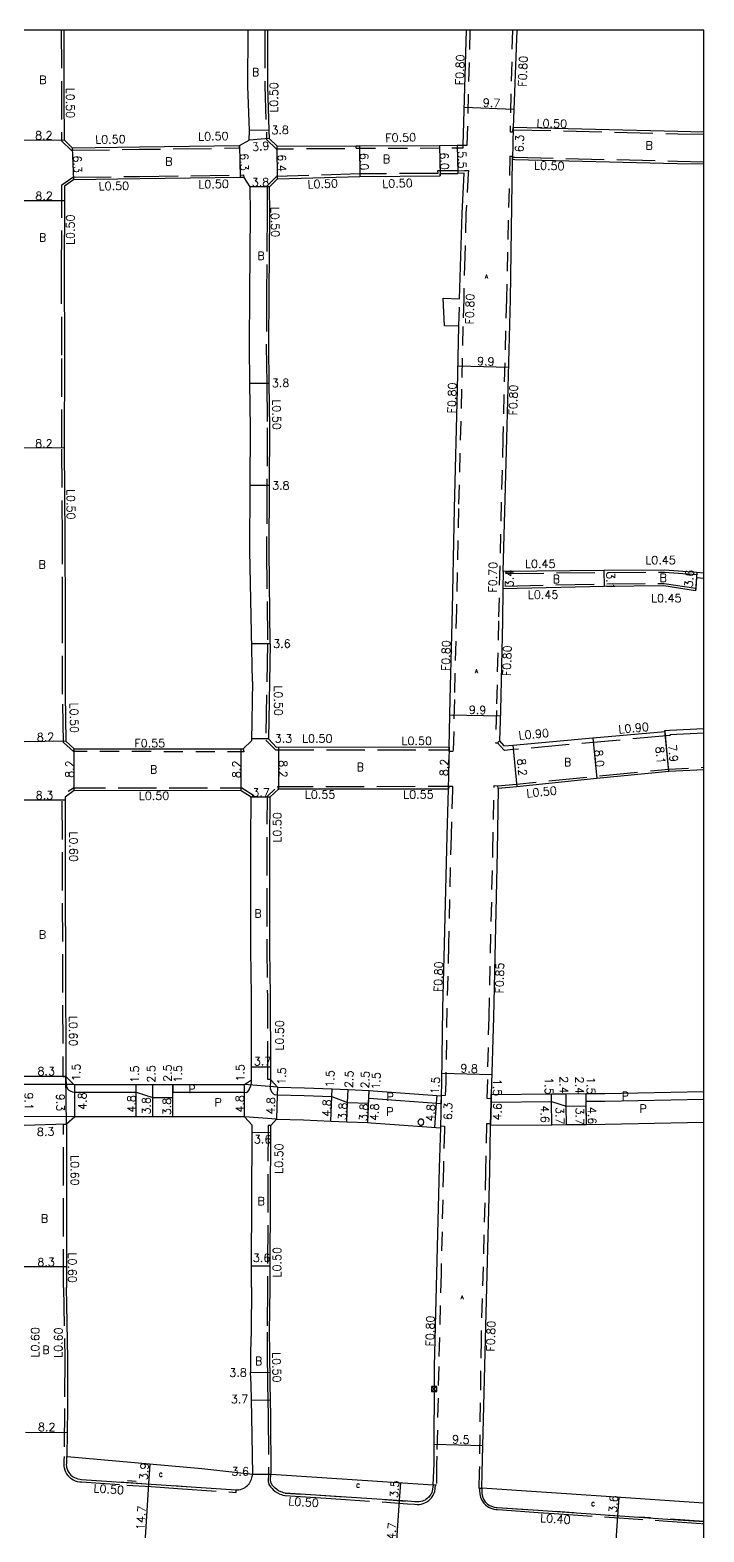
# Model space of a CAD drawing. Header units: metres. Extents: x -2400 to -1599, y -108600 to -108000.
# Drawn here: x -1732 to -1600, y -108294.2 to -108000 of the extents above; entities that cross this region are included whole.
import ezdxf

# ---------------------------------------------------------------- set-up
doc = ezdxf.new("R2010")
doc.units = ezdxf.units.M
doc.header["$LTSCALE"] = 2.5
doc.linetypes.add('22320', pattern=[2.5, 1.5, -1])
doc.linetypes.add('22330', pattern=[4, 3, -1])
doc.layers.get('0').update_dxf_attribs({"color": 150, "lineweight": 30})
for name, color, linetype in [('2101000', 175, 'Continuous'), ('2101001', 1, 'Continuous'), ('2213000', 3, 'Continuous'), ('2227000', 1, 'Continuous'), ('2232000', 120, '22320'), ('2233000', 120, '22330'), ('2236000', 3, 'Continuous'), ('6132000', 60, '61320'), ('9107000', 4, 'Continuous'), ('9109100', 10, 'Continuous'), ('9201100', 215, 'Continuous'), ('9201500', 222, 'Continuous'), ('9202100', 82, 'Continuous'), ('9202200', 82, 'Continuous'), ('9203500', 155, 'Continuous'), ('999', 7, 'Continuous')]:
    doc.layers.add(name, color=color, linetype=linetype)
doc.styles.add('Dm_Anotation', font='txt.shx', dxfattribs={"bigfont": 'pscdm.shx'})
doc.linetypes.add('61320', pattern='A,0,[3,dmdr.shx,S=0.25,R=0,X=0,Y=0],1.5,[3,dmdr.shx,S=0.25,R=0,X=0,Y=0]', length=1.5)

# ---------------------------------------------------------------- blocks, each defined once
blk = doc.blocks.new('910910')
blk.add_lwpolyline([(1, -1), (1, 1), (-1, 1), (-1, -1)], close=True)
for points in [[(-0.84, 0.84), (0.84, -0.84)], [(-0.84, -0.84), (0.84, 0.84)]]:
    blk.add_lwpolyline(points)

msp = doc.modelspace()

# ---------------------------------------------------------------- linework, layer by layer
at = {"layer": '2101000', "flags": 128}
for points in [[(-1725.4, -108000), (-1725.38, -108013.32), (-1725.33, -108021.51), (-1723.76, -108023.05)], [(-1691.01, -108022.6), (-1689.08, -108021.55), (-1689.04, -108019.68), (-1689.33, -108011), (-1689.31, -108000)], [(-1685.51, -108000), (-1685.53, -108011.01), (-1685.24, -108019.61), (-1685.2, -108021.22), (-1683.62, -108022.76), (-1668.11, -108022.67), (-1667.51, -108022.67), (-1651.83, -108022.59), (-1648.33, -108022.57), (-1647.15, -108022.56)], [(-1600, -108019.99), (-1605.1, -108019.88), (-1637.39, -108019.08)], [(-1723.76, -108023.05), (-1723.58, -108023.04), (-1710.57, -108022.86), (-1691.01, -108022.6)], [(-1600, -108026.29), (-1605.23, -108026.18), (-1637.05, -108025.4), (-1637.54, -108025.38)], [(-1684.99, -108120.2), (-1685.19, -108101.95), (-1685.11, -108089.2), (-1685.06, -108077.92), (-1685.16, -108069.14), (-1685.24, -108061.86), (-1685.19, -108051.55), (-1685.06, -108035.91), (-1685.09, -108030.69), (-1683.52, -108029.16), (-1667.4, -108028.67), (-1651.65, -108028.58), (-1651.66, -108028.08), (-1648.24, -108028.07)], [(-1688.43, -108127.58), (-1688.99, -108101.99), (-1688.91, -108089.18), (-1688.86, -108077.94), (-1688.96, -108069.19), (-1689.04, -108061.88), (-1688.99, -108051.51), (-1688.86, -108035.93), (-1688.89, -108030.72), (-1690.09, -108028.87), (-1690.87, -108028.9), (-1710.48, -108029.15), (-1723.49, -108029.34), (-1725.3, -108030.6), (-1725.29, -108031.15), (-1725.3, -108033.4), (-1725.36, -108046.76), (-1725.29, -108063.65), (-1725.31, -108081.85), (-1725.18, -108099.61), (-1725.16, -108114.63), (-1725.15, -108130.05), (-1725, -108139.31), (-1723.35, -108140.77), (-1690.63, -108140.82), (-1690.29, -108140.82)], [(-1600, -108107.42), (-1601.44, -108107.27), (-1601.61, -108109.41), (-1601.64, -108109.86), (-1607.84, -108108.89), (-1619.58, -108108.98), (-1639.39, -108109.46)], [(-1600, -108106.38), (-1601.37, -108106.27), (-1607.74, -108105.78), (-1619.6, -108105.88), (-1639.33, -108106.06)], [(-1684.99, -108120.2), (-1685.34, -108138.86)], [(-1688.43, -108127.58), (-1688.65, -108139.21)], [(-1640.06, -108139.25), (-1639.2, -108140.2), (-1637.46, -108140.05), (-1621.8, -108138.66), (-1607.63, -108137.4), (-1607.65, -108137.2), (-1606.75, -108137.15), (-1600, -108136.81)], [(-1690.29, -108140.82), (-1688.65, -108139.21)], [(-1683.73, -108140.5), (-1685.34, -108138.86)], [(-1649.9, -108140.48), (-1683.73, -108140.5)], [(-1600, -108144.91), (-1606.86, -108145.26), (-1621.02, -108146.62), (-1636.65, -108148.21), (-1640.31, -108148.53)], [(-1650.02, -108148.68), (-1683.34, -108148.7), (-1685.03, -108150.26), (-1685.1, -108158.85), (-1685.1, -108180.22), (-1684.97, -108189.11), (-1684.92, -108203.15), (-1684.91, -108205.57), (-1683.56, -108207.03), (-1678.25, -108207.16), (-1672.85, -108207.4), (-1669.69, -108207.54), (-1665.6, -108207.72), (-1664.83, -108207.75), (-1651.4, -108208.74)], [(-1641.69, -108208.48), (-1629.85, -108208.38), (-1627.01, -108208.35), (-1623.1, -108208.32), (-1619.43, -108208.29), (-1600, -108207.91)], [(-1688.61, -108246.32), (-1688.61, -108242.15), (-1688.48, -108215.9), (-1688.48, -108214.5), (-1690.01, -108212.86), (-1704.06, -108212.86), (-1707.96, -108212.86), (-1711.25, -108212.86), (-1723.23, -108212.85), (-1724.9, -108214.29), (-1724.9, -108216.34), (-1724.85, -108242.22), (-1724.85, -108246.32)], [(-1685.01, -108246.32), (-1685.01, -108242.15), (-1684.88, -108215.92), (-1684.88, -108214.58), (-1683.72, -108213.33), (-1678.46, -108213.45), (-1673.12, -108213.69), (-1669.97, -108213.83), (-1665.88, -108214.01), (-1665.2, -108214.04), (-1651.55, -108215.04)], [(-1600, -108214.01), (-1619.34, -108214.39), (-1623.04, -108214.42), (-1626.96, -108214.45), (-1629.8, -108214.48), (-1641.83, -108214.58)]]:
    msp.add_lwpolyline(points, dxfattribs=at)
at = {"layer": '2101000'}
for points in [[(-1647.15, -108022.56), (-1646.55, -108000)], [(-1636.65, -108000), (-1637.39, -108019.08)], [(-1639.33, -108106.06), (-1639.33, -108106.06), (-1638.6, -108079.99), (-1637.88, -108052.69), (-1637.54, -108025.38)], [(-1651.07, -108052.53), (-1647.86, -108052.62), (-1647.61, -108044.32), (-1647.39, -108035.93), (-1646.96, -108028.06), (-1648.24, -108028.07)], [(-1649.9, -108140.48), (-1649.7, -108131.13), (-1649.29, -108113.46), (-1648.88, -108093.72), (-1648.27, -108070.34), (-1648.01, -108058.02), (-1650.83, -108057.93)], [(-1639.39, -108109.46), (-1639.45, -108115.76), (-1639.85, -108133.29), (-1640.06, -108139.25)], [(-1651.4, -108208.74), (-1651.38, -108206.13), (-1651.13, -108191.59), (-1650.83, -108179.07), (-1650.33, -108157.77), (-1650.02, -108148.68)], [(-1640.31, -108148.53), (-1640.5, -108160.88), (-1641.26, -108193.36), (-1641.69, -108208.48)], [(-1684.8, -108282.86), (-1653.06, -108284.95), (-1652.88, -108280.86), (-1652.76, -108261.73), (-1652.3, -108243.55), (-1651.83, -108222.86), (-1651.55, -108215.04)], [(-1600, -108288.56), (-1619.18, -108287.25), (-1643.54, -108285.6), (-1643.45, -108282.59), (-1642.82, -108256.41), (-1641.92, -108223.51), (-1641.83, -108214.58)], [(-1724.76, -108279.43), (-1724.65, -108269.98), (-1724.62, -108260.2), (-1724.85, -108246.32)], [(-1688.61, -108246.32), (-1688.69, -108254.85)], [(-1684.8, -108282.86), (-1684.88, -108271.49), (-1684.98, -108265.14), (-1685.05, -108258.85), (-1685.1, -108255.05), (-1685.01, -108246.32)], [(-1688.69, -108254.85), (-1688.85, -108258.9), (-1688.81, -108262.94)], [(-1688.4, -108282.89), (-1688.58, -108271.55), (-1688.68, -108265.2), (-1688.81, -108262.94)], [(-1724.76, -108279.43), (-1698.35, -108281.77), (-1688.4, -108282.89)]]:
    msp.add_lwpolyline(points, dxfattribs=at)
at = {"layer": '2101000', "flags": 128}
msp.add_lwpolyline([(-1690.01, -108206.56), (-1688.61, -108205.59), (-1688.62, -108203.16), (-1688.67, -108189.09), (-1688.8, -108180.21), (-1688.8, -108158.82), (-1688.73, -108150.23), (-1690.68, -108149.02), (-1723.37, -108148.97), (-1725.17, -108150.23), (-1725.17, -108150.77), (-1725.12, -108166.6), (-1725, -108202.55), (-1724.99, -108204.99), (-1723.44, -108206.55), (-1723.22, -108206.55), (-1711.25, -108206.56), (-1707.96, -108206.56), (-1704.05, -108206.56)], close=True, dxfattribs=at)
at = {"layer": '2101001'}
msp.add_lwpolyline([(-1650.83, -108057.93), (-1651.07, -108052.53)], dxfattribs=at)
at = {"layer": '2213000', "flags": 128}
for points in [[(-1724.99, -108204.99), (-1724.98, -108205.69), (-1724.95, -108206.27), (-1724.91, -108206.92), (-1724.7, -108207.36), (-1724.43, -108207.62), (-1724.06, -108207.87), (-1723.73, -108208), (-1723.22, -108208.05), (-1711.25, -108208.06), (-1707.96, -108209.06), (-1704.05, -108209.06), (-1704.05, -108208.06), (-1690.01, -108208.06), (-1689.7, -108208.07), (-1689.36, -108207.92), (-1689.1, -108207.58), (-1689.01, -108207.4), (-1688.78, -108206.79), (-1688.65, -108206.2), (-1688.61, -108205.59)], [(-1684.91, -108205.57), (-1684.96, -108207.35), (-1684.72, -108207.99), (-1684.21, -108208.51), (-1683.6, -108208.53), (-1678.3, -108208.66), (-1672.91, -108208.89), (-1669.8, -108210.03), (-1665.71, -108210.21), (-1665.67, -108209.21), (-1651.46, -108210.24), (-1651.4, -108208.74)], [(-1641.69, -108208.48), (-1641.69, -108209.98)], [(-1641.69, -108209.98), (-1629.84, -108209.88), (-1626.99, -108210.75), (-1623.08, -108210.72), (-1623.08, -108209.82), (-1619.4, -108209.79), (-1600, -108209.41)]]:
    msp.add_lwpolyline(points, dxfattribs=at)
at = {"layer": '2213000'}
for points in [[(-1724.76, -108279.43), (-1724.88, -108279.42), (-1724.91, -108280.68), (-1724.92, -108281.01), (-1724.9, -108281.32), (-1724.86, -108281.51), (-1724.76, -108281.88), (-1724.62, -108282.2), (-1724.45, -108282.52), (-1724.24, -108282.78), (-1724, -108283.03), (-1723.76, -108283.23), (-1723.56, -108283.37), (-1723.31, -108283.52), (-1722.99, -108283.67), (-1722.68, -108283.78), (-1722.19, -108283.87), (-1721.92, -108283.89), (-1708.28, -108284.8), (-1691.65, -108285.92), (-1691.13, -108285.91), (-1690.8, -108285.84), (-1690.48, -108285.74), (-1690.15, -108285.6), (-1689.88, -108285.45), (-1689.66, -108285.3), (-1689.43, -108285.1), (-1689.09, -108284.73), (-1688.87, -108284.36), (-1688.74, -108284.09), (-1688.65, -108283.83), (-1688.58, -108283.56), (-1688.54, -108283.3), (-1688.4, -108282.89), (-1688.4, -108282.89)], [(-1653.06, -108284.95), (-1653.22, -108286.16), (-1653.3, -108286.42), (-1653.47, -108286.76), (-1653.62, -108287), (-1653.78, -108287.2), (-1653.93, -108287.37), (-1654.07, -108287.51), (-1654.23, -108287.64), (-1654.46, -108287.81), (-1654.64, -108287.92), (-1654.88, -108288.04), (-1655.17, -108288.15), (-1655.48, -108288.23), (-1655.81, -108288.28), (-1656.22, -108288.28), (-1656.67, -108288.26), (-1658.08, -108288.15), (-1678.04, -108286.82), (-1682.05, -108286.56), (-1682.35, -108286.49), (-1682.62, -108286.41), (-1682.9, -108286.31), (-1683.33, -108286.1), (-1683.68, -108285.87), (-1684.05, -108285.55), (-1684.28, -108285.35), (-1684.54, -108285.05), (-1684.78, -108284.65), (-1684.89, -108284.14), (-1684.91, -108283.71), (-1684.84, -108283.21), (-1684.8, -108282.86), (-1684.8, -108282.86)], [(-1643.54, -108285.6), (-1643.54, -108286.09), (-1643.51, -108286.65), (-1643.4, -108287.23), (-1643.18, -108287.78), (-1642.84, -108288.27), (-1642.46, -108288.65), (-1642.03, -108288.99), (-1641.62, -108289.15), (-1641.09, -108289.32), (-1640.7, -108289.37), (-1640.48, -108289.39), (-1632.46, -108289.94), (-1608.04, -108291.6), (-1600, -108292.15)]]:
    msp.add_lwpolyline(points, dxfattribs=at)
at = {"layer": '2227000'}
for points in [[(-1714.5, -108284.39), (-1710.15, -108284.67)], [(-1703.86, -108285.1), (-1701.37, -108285.27)], [(-1694.65, -108285.72), (-1691.65, -108285.92)], [(-1682.05, -108286.56), (-1678.89, -108286.76)], [(-1675.27, -108287), (-1670.41, -108287.33)], [(-1662.5, -108287.85), (-1658.45, -108288.13)], [(-1640.48, -108289.39), (-1634.8, -108289.78)], [(-1625.51, -108290.41), (-1629.04, -108290.17)], [(-1618.7, -108290.87), (-1616.77, -108291.01)], [(-1610.49, -108291.44), (-1612.6, -108291.29)], [(-1600, -108292.15), (-1606.53, -108291.7)]]:
    msp.add_lwpolyline(points, dxfattribs=at)
at = {"layer": '2232000'}
for points in [[(-1647.15, -108022.56), (-1646.37, -108022.58), (-1645.77, -108000)], [(-1637.53, -108000), (-1637.97, -108019.92), (-1637.42, -108019.93), (-1637.39, -108019.08)], [(-1637.54, -108025.38), (-1637.53, -108024.76), (-1638.04, -108024.76), (-1638.69, -108052.67), (-1639.41, -108079.97), (-1640.26, -108115.74), (-1640.65, -108133.27), (-1640.85, -108139.6), (-1640.43, -108139.59)], [(-1648.25, -108027.57), (-1646.94, -108027.54), (-1646.15, -108027.51), (-1646.17, -108028.08), (-1646.64, -108035.95), (-1646.86, -108044.34), (-1647.07, -108052.64), (-1647.21, -108058.04), (-1647.47, -108070.36), (-1648.08, -108093.74), (-1648.49, -108113.48), (-1648.9, -108131.15), (-1649.11, -108141.3), (-1649.92, -108141.29), (-1649.91, -108140.98)], [(-1648.25, -108027.57), (-1648.24, -108028.07)], [(-1648.01, -108058.02), (-1647.86, -108052.62)], [(-1639.33, -108106.06), (-1639.39, -108109.46)], [(-1650, -108148.13), (-1649.27, -108148.13), (-1649.29, -108148.81), (-1649.55, -108157.79), (-1650.05, -108179.09), (-1650.35, -108191.61), (-1650.6, -108206.15), (-1650.73, -108208.72), (-1651.4, -108208.74)], [(-1641.69, -108209.32), (-1642.44, -108209.3), (-1642.11, -108193.34), (-1641.35, -108160.86), (-1641.07, -108147.95), (-1640.36, -108148.03)], [(-1641.69, -108209.32), (-1641.69, -108208.48)], [(-1651.55, -108215.04), (-1651.55, -108214.66), (-1650.83, -108214.67), (-1650.85, -108215.33), (-1651.04, -108222.88), (-1651.5, -108243.57), (-1651.96, -108261.75), (-1652.34, -108279.36), (-1652.37, -108280.95), (-1652.42, -108285), (-1653.06, -108284.95)], [(-1641.83, -108214.58), (-1641.82, -108214.27), (-1642.58, -108214.26), (-1642.78, -108223.49), (-1643.67, -108256.39), (-1644.02, -108282.48)], [(-1644.02, -108282.48), (-1644.11, -108285.59), (-1643.54, -108285.6)]]:
    msp.add_lwpolyline(points, dxfattribs=at)
at = {"layer": '2232000', "flags": 128}
for points in [[(-1647.15, -108023.06), (-1647.15, -108022.56)], [(-1668.11, -108023.17), (-1668.11, -108022.67)], [(-1668.11, -108023.17), (-1667.51, -108023.17), (-1651.83, -108023.09), (-1648.33, -108023.07), (-1647.15, -108023.06)], [(-1723.49, -108141.32), (-1723.35, -108140.77)], [(-1690.29, -108140.82), (-1690.14, -108141.37), (-1690.64, -108141.37), (-1723.49, -108141.32)]]:
    msp.add_lwpolyline(points, dxfattribs=at)
at = {"layer": '2233000', "flags": 128}
for points in [[(-1725.9, -108000), (-1725.88, -108013.33), (-1725.83, -108021.73), (-1723.95, -108023.55)], [(-1686.01, -108000), (-1686.03, -108011.01), (-1685.74, -108019.62), (-1685.69, -108021.44), (-1683.83, -108023.26), (-1668.11, -108023.17)], [(-1600, -108020.49), (-1605.11, -108020.38), (-1637.4, -108019.58)], [(-1723.95, -108023.55), (-1723.57, -108023.54), (-1710.56, -108023.36), (-1691.01, -108023.1), (-1691.01, -108022.6)], [(-1690.09, -108028.87), (-1690.11, -108028.37)], [(-1601.4, -108106.72), (-1607.75, -108106.23), (-1619.6, -108106.33), (-1639.34, -108106.5)], [(-1601.37, -108106.27), (-1601.4, -108106.72)], [(-1601.61, -108109.41), (-1607.81, -108108.44), (-1619.58, -108108.53), (-1639.38, -108109.01)], [(-1685.49, -108120.2), (-1685.85, -108139.06)], [(-1683.94, -108141), (-1685.85, -108139.06)], [(-1606.66, -108138.05), (-1606.64, -108138.21), (-1621.72, -108139.55), (-1637.38, -108140.94), (-1639.06, -108141.09), (-1639.9, -108140.18), (-1640.43, -108139.59)], [(-1640.43, -108139.59), (-1640.06, -108139.25)], [(-1600, -108137.71), (-1606.66, -108138.05)], [(-1683.94, -108141), (-1649.91, -108140.98)], [(-1649.91, -108140.98), (-1649.9, -108140.48)], [(-1640.36, -108148.03), (-1636.7, -108147.71), (-1621.07, -108146.12), (-1606.89, -108144.76), (-1600, -108144.41)], [(-1688.73, -108150.23), (-1688.23, -108149.96), (-1690.54, -108148.52), (-1723.52, -108148.47), (-1725.77, -108150.04), (-1725.77, -108150.77), (-1725.72, -108166.6), (-1725.6, -108202.55), (-1725.59, -108204.99), (-1724.99, -108204.99)], [(-1685.41, -108205.57), (-1685.42, -108203.15), (-1685.47, -108189.11), (-1685.6, -108180.23), (-1685.6, -108158.85), (-1685.53, -108150.05), (-1683.49, -108148.15)], [(-1683.34, -108148.7), (-1683.49, -108148.15), (-1650, -108148.13)], [(-1650, -108148.13), (-1650.02, -108148.68)], [(-1640.31, -108148.53), (-1640.36, -108148.03)], [(-1684.91, -108205.57), (-1685.41, -108205.57)], [(-1725.45, -108246.32), (-1725.45, -108242.22), (-1725.5, -108216.34), (-1725.5, -108214.29), (-1724.9, -108214.29)], [(-1684.88, -108214.58), (-1685.38, -108214.58), (-1685.38, -108215.92), (-1685.51, -108242.14), (-1685.51, -108246.32)]]:
    msp.add_lwpolyline(points, dxfattribs=at)
at = {"layer": '2233000'}
for points in [[(-1637.53, -108024.88), (-1637.04, -108024.9), (-1605.21, -108025.68), (-1600, -108025.79)], [(-1723.49, -108141.32), (-1725.5, -108139.54), (-1725.65, -108130.06), (-1725.66, -108114.63), (-1725.68, -108099.62), (-1725.81, -108081.85), (-1725.79, -108063.65), (-1725.86, -108046.76), (-1725.8, -108033.39), (-1725.79, -108031.15), (-1725.8, -108030.34), (-1723.65, -108028.85), (-1710.49, -108028.66), (-1690.88, -108028.4), (-1690.11, -108028.37)], [(-1648.25, -108027.56), (-1648.25, -108027.57), (-1652.18, -108027.59), (-1652.16, -108028.09), (-1667.41, -108028.17), (-1683.73, -108028.66), (-1685.59, -108030.49), (-1685.56, -108035.91), (-1685.69, -108051.55), (-1685.74, -108061.86), (-1685.66, -108069.15), (-1685.56, -108077.92), (-1685.61, -108089.2), (-1685.69, -108101.95), (-1685.49, -108120.2)], [(-1725.45, -108246.32), (-1725.22, -108260.2), (-1725.25, -108269.98), (-1725.36, -108279.42)], [(-1685.51, -108246.32), (-1685.6, -108255.04), (-1685.55, -108258.86), (-1685.48, -108265.15), (-1685.38, -108271.5), (-1685.3, -108282.86)], [(-1725.36, -108279.42), (-1725.4, -108280.13), (-1725.42, -108280.66), (-1725.42, -108281.02), (-1725.39, -108281.39), (-1725.35, -108281.62), (-1725.23, -108282.05), (-1725.07, -108282.42), (-1724.87, -108282.79), (-1724.62, -108283.11), (-1724.34, -108283.4), (-1724.07, -108283.62), (-1723.84, -108283.8), (-1723.55, -108283.96), (-1723.18, -108284.14), (-1722.81, -108284.27), (-1722.25, -108284.36), (-1721.97, -108284.39), (-1713.04, -108284.99), (-1708.31, -108285.3), (-1703.06, -108285.65), (-1693.06, -108286.33), (-1691.66, -108286.43), (-1691.65, -108285.92)], [(-1685.3, -108282.86), (-1685.33, -108283.27), (-1685.4, -108283.78), (-1685.37, -108284.27), (-1685.22, -108284.87), (-1684.94, -108285.34), (-1684.62, -108285.69), (-1684.37, -108285.92), (-1683.97, -108286.27), (-1683.57, -108286.53), (-1683.08, -108286.76), (-1682.78, -108286.87), (-1682.48, -108286.97), (-1682.12, -108287.04), (-1682.07, -108287.05), (-1678.07, -108287.31), (-1673.01, -108287.64), (-1663.02, -108288.31), (-1658.11, -108288.64), (-1656.69, -108288.75), (-1656.19, -108288.77), (-1655.78, -108288.77), (-1655.38, -108288.72), (-1655.02, -108288.62), (-1654.68, -108288.49), (-1654.4, -108288.35), (-1654.19, -108288.22), (-1653.93, -108288.03), (-1653.74, -108287.88), (-1653.58, -108287.71), (-1653.4, -108287.52), (-1653.22, -108287.28), (-1653.04, -108287), (-1652.84, -108286.6), (-1652.74, -108286.28), (-1652.57, -108284.99)], [(-1643.95, -108285.59), (-1643.95, -108286.1), (-1643.91, -108286.69), (-1643.79, -108287.34), (-1643.54, -108287.98), (-1643.15, -108288.53), (-1642.73, -108288.95), (-1642.23, -108289.34), (-1641.75, -108289.53), (-1641.17, -108289.72), (-1640.74, -108289.77), (-1640.52, -108289.79), (-1639.48, -108289.86), (-1632.48, -108290.34), (-1629.36, -108290.55), (-1619.49, -108291.22), (-1609.54, -108291.9), (-1608.06, -108292), (-1600.43, -108292.52), (-1600, -108292.55)]]:
    msp.add_lwpolyline(points, dxfattribs=at)
at = {"layer": '2236000', "flags": 128}
msp.add_lwpolyline([(-1654.86, -108213.92), (-1654.97, -108213.56), (-1655.27, -108213.34), (-1655.64, -108213.34), (-1655.94, -108213.56), (-1656.06, -108213.92), (-1655.94, -108214.27), (-1655.64, -108214.49), (-1655.27, -108214.49), (-1654.97, -108214.27)], close=True, dxfattribs=at)
at = {"layer": '6132000'}
msp.add_lwpolyline([(-1712.94, -108284.13), (-1711.25, -108284.24)], dxfattribs=at)
at = {"layer": '9107000'}
for points in [[(-1724.76, -108279.43), (-1724.88, -108279.42), (-1724.91, -108280.68), (-1724.92, -108281.01), (-1724.9, -108281.32), (-1724.86, -108281.51), (-1724.76, -108281.88), (-1724.62, -108282.2), (-1724.45, -108282.52), (-1724.24, -108282.78), (-1724, -108283.03), (-1723.76, -108283.23), (-1723.56, -108283.37), (-1723.31, -108283.52), (-1722.99, -108283.67), (-1722.68, -108283.78), (-1722.19, -108283.87), (-1721.92, -108283.89), (-1708.28, -108284.8), (-1691.65, -108285.92), (-1691.13, -108285.91), (-1690.8, -108285.84), (-1690.48, -108285.74), (-1690.15, -108285.6), (-1689.88, -108285.45), (-1689.66, -108285.3), (-1689.43, -108285.1), (-1689.09, -108284.73), (-1688.87, -108284.36), (-1688.74, -108284.09), (-1688.65, -108283.83), (-1688.58, -108283.56), (-1688.54, -108283.3), (-1688.4, -108282.89), (-1688.4, -108282.89)], [(-1653.06, -108284.95), (-1653.22, -108286.16), (-1653.3, -108286.42), (-1653.47, -108286.76), (-1653.62, -108287), (-1653.78, -108287.2), (-1653.93, -108287.37), (-1654.07, -108287.51), (-1654.23, -108287.64), (-1654.46, -108287.81), (-1654.64, -108287.92), (-1654.88, -108288.04), (-1655.17, -108288.15), (-1655.48, -108288.23), (-1655.81, -108288.28), (-1656.22, -108288.28), (-1656.67, -108288.26), (-1658.08, -108288.15), (-1678.04, -108286.82), (-1682.05, -108286.56), (-1682.35, -108286.49), (-1682.62, -108286.41), (-1682.9, -108286.31), (-1683.33, -108286.1), (-1683.68, -108285.87), (-1684.05, -108285.55), (-1684.28, -108285.35), (-1684.54, -108285.05), (-1684.78, -108284.65), (-1684.89, -108284.14), (-1684.91, -108283.71), (-1684.84, -108283.21), (-1684.8, -108282.86), (-1684.8, -108282.86)], [(-1643.54, -108285.6), (-1643.54, -108286.09), (-1643.51, -108286.65), (-1643.4, -108287.23), (-1643.18, -108287.78), (-1642.84, -108288.27), (-1642.46, -108288.65), (-1642.03, -108288.99), (-1641.62, -108289.15), (-1641.09, -108289.32), (-1640.7, -108289.37), (-1640.48, -108289.39), (-1632.46, -108289.94), (-1608.04, -108291.6), (-1600, -108292.15)]]:
    msp.add_lwpolyline(points, dxfattribs=at)
at = {"layer": '9201100', "flags": 128}
for points in [[(-1646.96, -108015.12), (-1637.25, -108015.49)], [(-1685.24, -108019.61), (-1689.04, -108019.68)], [(-1637.39, -108019.08), (-1637.54, -108025.38)], [(-1733.53, -108021.55), (-1725.33, -108021.51)], [(-1691.01, -108022.6), (-1690.83, -108028.9)], [(-1685.2, -108021.22), (-1689.08, -108021.55)], [(-1651.83, -108022.59), (-1651.65, -108028.58)], [(-1648.33, -108022.57), (-1648.24, -108028.07)], [(-1723.76, -108023.05), (-1723.49, -108029.34)], [(-1683.52, -108029.16), (-1683.62, -108022.76)], [(-1667.51, -108022.67), (-1667.4, -108028.67)], [(-1685.09, -108030.69), (-1688.89, -108030.72)], [(-1733.5, -108033.36), (-1725.3, -108033.4)], [(-1648.17, -108065.79), (-1638.23, -108066.05)], [(-1688.96, -108069.19), (-1685.16, -108069.14)], [(-1725.31, -108081.85), (-1733.51, -108081.91)], [(-1685.11, -108089.2), (-1688.91, -108089.18)], [(-1639.33, -108106.06), (-1639.39, -108109.46)], [(-1619.6, -108105.88), (-1619.58, -108108.98)], [(-1601.37, -108106.27), (-1601.64, -108109.86)], [(-1684.99, -108120.2), (-1688.59, -108120.23)], [(-1649.76, -108134.1), (-1639.87, -108134.32)], [(-1606.86, -108145.26), (-1607.65, -108137.2)], [(-1725, -108139.31), (-1733.2, -108139.44)], [(-1685.34, -108138.86), (-1688.64, -108138.8)], [(-1637.46, -108140.05), (-1636.65, -108148.21)], [(-1621.8, -108138.66), (-1621.02, -108146.62)], [(-1606.86, -108145.26), (-1607.63, -108137.4)], [(-1723.37, -108148.97), (-1723.35, -108140.77)], [(-1690.68, -108149.02), (-1690.63, -108140.82)], [(-1683.35, -108140.5), (-1683.34, -108148.7)], [(-1649.9, -108140.48), (-1650.12, -108148.68)], [(-1733.47, -108150.79), (-1725.17, -108150.77)], [(-1685.03, -108150.26), (-1688.73, -108150.23)], [(-1724.99, -108204.99), (-1733.29, -108204.99)], [(-1724.9, -108214.29), (-1724.99, -108204.99)], [(-1684.92, -108203.15), (-1688.62, -108203.16)], [(-1651.35, -108204.29), (-1641.58, -108204.57)], [(-1723.22, -108208.05), (-1723.22, -108206.55)], [(-1711.25, -108208.06), (-1711.25, -108206.56)], [(-1707.96, -108209.06), (-1707.96, -108206.56)], [(-1704.05, -108206.56), (-1704.05, -108208.06)], [(-1704.05, -108209.06), (-1704.05, -108206.56)], [(-1690.01, -108208.06), (-1690.01, -108206.56)], [(-1683.56, -108207.03), (-1683.6, -108208.53)], [(-1672.91, -108208.89), (-1672.85, -108207.4)], [(-1669.8, -108210.03), (-1669.69, -108207.54)], [(-1665.71, -108210.21), (-1665.6, -108207.72)], [(-1665.67, -108209.21), (-1665.6, -108207.72)], [(-1723.23, -108212.85), (-1723.22, -108208.05)], [(-1711.25, -108212.86), (-1711.25, -108208.06)], [(-1707.96, -108212.86), (-1707.96, -108209.06)], [(-1704.06, -108212.86), (-1704.05, -108209.06)], [(-1690.01, -108212.86), (-1690.01, -108208.06)], [(-1683.6, -108208.53), (-1683.72, -108213.33)], [(-1673.12, -108213.69), (-1672.91, -108208.89)], [(-1669.97, -108213.83), (-1669.8, -108210.03)], [(-1665.88, -108214.01), (-1665.67, -108209.21)], [(-1665.88, -108214.01), (-1665.71, -108210.21)], [(-1652.72, -108214.96), (-1652.37, -108210.17)], [(-1652.37, -108210.17), (-1652.26, -108208.68)], [(-1651.55, -108215.04), (-1651.42, -108208.74)], [(-1641.69, -108209.98), (-1641.83, -108214.58)], [(-1641.69, -108209.98), (-1641.69, -108208.48)], [(-1629.84, -108209.88), (-1629.85, -108208.38)], [(-1629.8, -108214.48), (-1629.84, -108209.88)], [(-1626.99, -108210.75), (-1627.01, -108208.35)], [(-1626.96, -108214.45), (-1626.99, -108210.75)], [(-1623.08, -108209.82), (-1623.1, -108208.32)], [(-1623.08, -108210.72), (-1623.1, -108208.32)], [(-1623.04, -108214.42), (-1623.08, -108209.82)], [(-1623.04, -108214.42), (-1623.08, -108210.72)], [(-1724.9, -108214.29), (-1733.19, -108214.59)], [(-1688.48, -108215.9), (-1684.88, -108215.92)], [(-1724.85, -108242.22), (-1733.15, -108242.23)], [(-1685.01, -108242.15), (-1688.61, -108242.15)], [(-1652.85, -108277), (-1643.32, -108277.22)], [(-1708.53, -108280.87), (-1708.79, -108284.77)], [(-1708.79, -108284.77), (-1709.76, -108299.45)], [(-1659.48, -108284.53), (-1659.72, -108288.04)], [(-1659.72, -108288.04), (-1660.72, -108302.7)], [(-1616.85, -108291), (-1616.6, -108287.43)], [(-1617.84, -108305.57), (-1616.85, -108291)]]:
    msp.add_lwpolyline(points, dxfattribs=at)
at = {"layer": '9201100'}
for points in [[(-1688.81, -108262.94), (-1685.01, -108262.9)], [(-1688.63, -108268.38), (-1684.93, -108268.32)], [(-1732.9, -108274.63), (-1724.71, -108274.73)], [(-1688.4, -108282.89), (-1684.8, -108282.86)]]:
    msp.add_lwpolyline(points, dxfattribs=at)
at = {"layer": '9202200', "flags": 128}
for points in [[(-1723.44, -108206.55), (-1734.87, -108206.52)], [(-1683.56, -108207.03), (-1690.01, -108206.56)], [(-1723.23, -108212.85), (-1734.99, -108212.82)], [(-1683.72, -108213.33), (-1690.01, -108212.86)]]:
    msp.add_lwpolyline(points, dxfattribs=at)
at = {"layer": '9202200'}
for points in [[(-1651.55, -108215.04), (-1651.4, -108208.74)], [(-1641.83, -108214.58), (-1641.69, -108209.98)]]:
    msp.add_lwpolyline(points, dxfattribs=at)
at = {"layer": '999'}
msp.add_lwpolyline([(-2400, -108600), (-1600, -108600), (-1600, -108000), (-2400, -108000)], close=True, dxfattribs=at)

# ---------------------------------------------------------------- block references
at = {"layer": '9109100', "xscale": 0.5, "yscale": 0.5, "zscale": 0.5}
msp.add_blockref('910910', (-1652.86, -108266.19, 6.79), dxfattribs=at)

# ---------------------------------------------------------------- texts
at = {"layer": '9201500', "style": 'Dm_Anotation'}
for s, rotation, p in [('9.7', 357.7589, (-1643.36, -108015.01)), ('3.8', 1.1476, (-1684.73, -108020.4)), ('8.2', 0.2374, (-1731.03, -108021.44)), ('3.9', 4.8272, (-1688.48, -108023.71)), ('6.3', 88.5883, (-1635.38, -108023.95)), ('6.3', 272.4529, (-1723.59, -108024.59)), ('6.3', 271.3448, (-1690.88, -108024.15)), ('6.4', 270.9371, (-1683.5, -108024.36)), ('6.0', 271.0295, (-1667.39, -108024.07)), ('6.0', 271.7689, (-1651.69, -108023.98)), ('5.5', 270.9372, (-1648.22, -108023.72)), ('3.8', 0.3368, (-1688.59, -108030.62)), ('8.2', 359.7539, (-1731, -108033.27)), ('9.9', 358.4924, (-1644.47, -108065.64)), ('3.8', 0.6384, (-1684.65, -108069.94)), ('8.2', 0.4186, (-1731.01, -108081.79)), ('3.8', 359.7348, (-1684.61, -108090)), ('3.4', 89.0128, (-1637.35, -108109.16)), ('3.1', 270.4857, (-1619.09, -108106.18)), ('3.6', 85.5907, (-1602.22, -108109.2)), ('3.6', 0.4434, (-1684.38, -108121)), ('9.9', 358.712, (-1646.08, -108133.93)), ('8.2', 0.9247, (-1730.7, -108139.3)), ('3.3', 359.819, (-1684.1, -108139.56)), ('7.9', 275.5889, (-1607, -108140.03)), ('8.2', 270.0355, (-1683.25, -108143)), ('8.2', 88.4609, (-1650.15, -108146.17)), ('8.2', 275.6713, (-1636.6, -108142.77)), ('8.0', 275.5891, (-1621.47, -108141.03)), ('8.1', 275.5889, (-1609.49, -108140.4)), ('8.2', 89.9072, (-1723.46, -108146.47)), ('8.2', 89.6579, (-1690.77, -108146.52)), ('8.3', 0.1538, (-1730.92, -108150.69)), ('3.7', 359.5082, (-1688.48, -108150.14)), ('3.7', 0.2015, (-1688.18, -108202.79)), ('1.5', 89.9825, (-1722.17, -108205.88)), ('1.5', 89.9759, (-1710.72, -108206.23)), ('2.5', 89.9759, (-1707.49, -108206.17)), ('2.5', 89.976, (-1704.3, -108206.03)), ('1.5', 89.9759, (-1702.26, -108206.16)), ('1.5', 89.9759, (-1690.04, -108205.99)), ('1.5', 88.6103, (-1681.97, -108206.62)), ('1.5', 87.4683, (-1672.53, -108207.19)), ('2.5', 87.4682, (-1668.81, -108207.26)), ('2.5', 87.469, (-1665.66, -108207.34)), ('1.5', 87.4689, (-1663.51, -108207.57)), ('9.8', 358.3554, (-1647.74, -108204.15)), ('1.5', 85.7905, (-1651.97, -108208.49)), ('1.5', 270.2598, (-1641.29, -108205.4)), ('1.5', 270.4837, (-1631.17, -108205.11)), ('2.4', 270.4837, (-1628.26, -108204.91)), ('2.4', 270.4837, (-1625.19, -108204.99)), ('1.5', 270.4766, (-1622.97, -108205.05)), ('9.1', 270.61, (-1733.07, -108208.11)), ('9.3', 270.5712, (-1726.88, -108208.35)), ('4.8', 89.9809, (-1720.98, -108211.51)), ('4.8', 89.981, (-1711.35, -108212.06)), ('3.8', 89.981, (-1708.44, -108212.41)), ('3.8', 89.981, (-1704.42, -108212.56)), ('4.8', 89.9809, (-1690.11, -108212.06)), ('4.8', 88.6067, (-1684.12, -108212.44)), ('4.8', 87.4693, (-1673.19, -108212.89)), ('3.8', 87.4692, (-1670.06, -108213.53)), ('3.8', 87.4692, (-1665.96, -108213.71)), ('4.8', 87.4692, (-1663.84, -108213.71)), ('4.8', 85.8832, (-1652.89, -108213.85)), ('6.3', 88.7666, (-1649.38, -108213.52)), ('4.6', 88.1629, (-1639.73, -108213.61)), ('4.6', 270.496, (-1631.97, -108210.62)), ('3.7', 270.4959, (-1629.03, -108210.95)), ('3.7', 270.4959, (-1625.13, -108211.05)), ('4.6', 270.4959, (-1622.74, -108210.91)), ('8.3', 2.0892, (-1730.66, -108216.63)), ('3.6', 359.7296, (-1688.17, -108218.06)), ('3.6', 0.0049, (-1688.37, -108241.28)), ('8.3', 0.0735, (-1730.6, -108242.12)), ('3.8', 0.6564, (-1692.97, -108263.79)), ('3.7', 0.9194, (-1692.68, -108268.97)), ('8.2', 359.2937, (-1730.48, -108274.41)), ('9.5', 358.6248, (-1649.36, -108276.83)), ('3.9', 86.1953, (-1708.99, -108284.07)), ('3.6', 0.3932, (-1692.56, -108283.12)), ('3.5', 86.1747, (-1659.93, -108287.55)), ('3.6', 86.0797, (-1617.06, -108290.47)), ('14.7', 86.2274, (-1709.64, -108293.87)), ('14.7', 86.0908, (-1660.59, -108297.14))]:
    msp.add_text(s, height=1.6, rotation=rotation, dxfattribs=at).set_placement(p)
msp.add_text('8.3', height=1.6, dxfattribs=at).set_placement((-1730.56, -108204.75))
at = {"layer": '9202100', "style": 'Dm_Anotation'}
for s, height, p in [('B', 1.6, (-1688.54, -108009.05)), ('B', 1.6, (-1730.23, -108010.54)), ('B', 1.6, (-1611.45, -108023.4)), ('B', 1.6, (-1705.55, -108026.55)), ('B', 1.6, (-1662.9, -108026.06)), ('B', 1.6, (-1730.27, -108041.42)), ('B', 1.6, (-1687.49, -108045.01)), ('A', 0.75, (-1642.91, -108048.66, 7.18)), ('B', 1.6, (-1730.37, -108105.48)), ('B', 1.6, (-1629.64, -108108.33)), ('B', 1.6, (-1608.71, -108108.08)), ('A', 0.75, (-1644.83, -108125.96, 7.17)), ('B', 1.6, (-1627.42, -108144.2)), ('B', 1.6, (-1708.52, -108145.63)), ('B', 1.6, (-1668.04, -108145.16)), ('B', 1.6, (-1688.09, -108173.83)), ('B', 1.6, (-1730.32, -108177.97)), ('P', 1.6, (-1701.01, -108208.23)), ('P', 1.6, (-1695.9, -108210.85)), ('P', 1.6, (-1662.2, -108209.74)), ('P', 1.6, (-1616.12, -108209.6)), ('P', 1.6, (-1612.64, -108212.08)), ('P', 1.6, (-1662.25, -108212.65)), ('B', 1.6, (-1687.48, -108230.18)), ('B', 1.6, (-1729.9, -108233.58)), ('A', 0.75, (-1647.65, -108248.6, 6.82)), ('B', 1.6, (-1729.62, -108259.32)), ('B', 1.6, (-1687.95, -108261.5)), ('C', 0.75, (-1706.74, -108283.37, 6.6)), ('C', 0.75, (-1668.1, -108285.49, 6.66)), ('C', 0.75, (-1622.08, -108289.12, 6.32))]:
    msp.add_text(s, height=height, dxfattribs=at).set_placement(p)
at = {"layer": '9203500', "style": 'Dm_Anotation'}
for s, rotation, p in [('F0.80', 88.4731, (-1647.09, -108010.83)), ('F0.80', 87.7589, (-1634.8, -108011.11)), ('L0.50', 89.9085, (-1683.45, -108016.19)), ('L0.50', 270.0974, (-1724.94, -108011.29)), ('L0.50', 358.5965, (-1632.8, -108019.04)), ('L0.50', 0.8274, (-1719.24, -108022.25)), ('L0.50', 0.8274, (-1699.08, -108021.65)), ('F0.50', 1.7297, (-1662.41, -108021.95)), ('L0.50', 358.5961, (-1633.3, -108027.31)), ('L0.50', 0.8274, (-1718.57, -108031.38)), ('L0.50', 0.8274, (-1699.03, -108031.01)), ('L0.50', 1.7297, (-1677.64, -108031.02)), ('L0.50', 1.7297, (-1663, -108030.92)), ('L0.50', 89.7503, (-1723.34, -108042.09)), ('L0.50', 270.6418, (-1684.84, -108034.63)), ('F0.80', 88.5422, (-1645.14, -108057.68)), ('F0.80', 88.5008, (-1648.64, -108075.09)), ('F0.80', 88.4924, (-1636.63, -108075.51)), ('L0.50', 270.6418, (-1684.55, -108072.34)), ('L0.50', 270.416, (-1724.84, -108089.92)), ('F0.70', 89.0191, (-1640.61, -108110.21)), ('L0.45', 0.1128, (-1635.06, -108105.36)), ('L0.45', 0.1128, (-1611.49, -108104.63)), ('L0.45', 0.1128, (-1634.5, -108111.4)), ('L0.45', 0.1128, (-1610.36, -108112.08)), ('F0.80', 88.6738, (-1649.82, -108125.57)), ('F0.80', 88.712, (-1637.85, -108126.57)), ('L0.50', 270.4402, (-1684.2, -108128.37)), ('L0.50', 270.9195, (-1724.23, -108131.74)), ('L0.90', 5.0754, (-1636.24, -108138.97)), ('L0.90', 5.0754, (-1616.68, -108137.78)), ('F0.55', 0.0356, (-1711.59, -108140.49)), ('L0.50', 0.0356, (-1678.73, -108139.57)), ('L0.50', 0.0356, (-1659.25, -108140.03)), ('L0.55', 0.041, (-1678.18, -108150.55)), ('L0.55', 0.041, (-1658.92, -108150.53)), ('L0.50', 5.8041, (-1634.69, -108150.32)), ('L0.50', 0.0356, (-1710.71, -108150.79)), ('L0.50', 89.7297, (-1682.82, -108159.16)), ('L0.60', 270.1539, (-1724.3, -108156.97)), ('F0.80', 88.5971, (-1651.31, -108188.47)), ('F0.85', 88.6587, (-1639.3, -108188.71)), ('L0.60', 270.1982, (-1724.37, -108193.09)), ('L0.50', 89.7297, (-1682.35, -108199.9)), ('L0.50', 89.7297, (-1682.48, -108224.04)), ('L0.60', 270.0952, (-1724.05, -108220.38)), ('L0.60', 270.0952, (-1724.54, -108239.43)), ('L0.50', 89.7297, (-1682.86, -108244.34)), ('F0.80', 88.5466, (-1652.91, -108257.86)), ('L0.60', 89.9026, (-1730.23, -108260.02)), ('L0.60', 89.5138, (-1725.71, -108260.08)), ('F0.80', 88.6248, (-1641.03, -108258.86)), ('L0.50', 270.6564, (-1684.55, -108258.96)), ('L0.50', 356.1953, (-1719.62, -108286.4)), ('L0.50', 356.303, (-1681.46, -108288.94)), ('L0.40', 356.0926, (-1632.13, -108292.21))]:
    msp.add_text(s, height=1.6, rotation=rotation, dxfattribs=at).set_placement(p)

doc.saveas('drawing.dxf')
